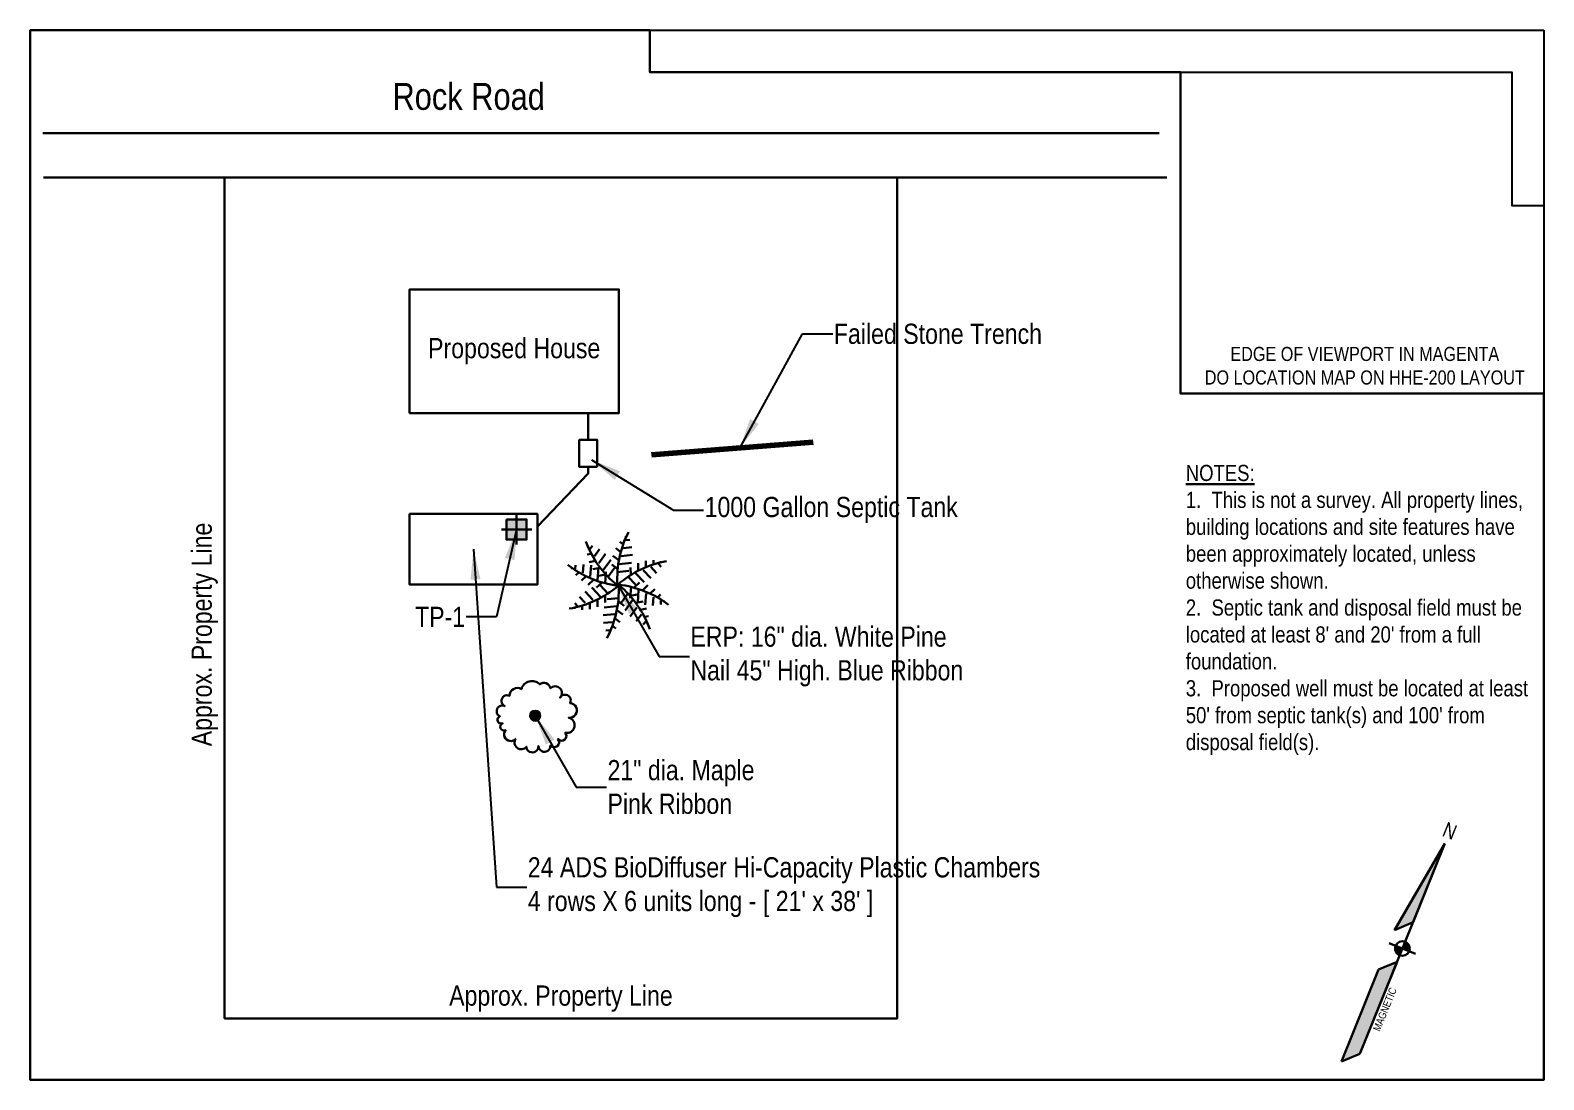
# Model space of a CAD drawing. Extents: x -219 to 964, y -166 to 946.
# Drawn here: x 514 to 964, y 633.5 to 945.5 of the extents above; entities that cross this region are included whole.
import ezdxf
from ezdxf.lldxf.tags import DXFTag

# ---------------------------------------------------------------- set-up
doc = ezdxf.new("R2010")
doc.units = 0
doc.header["$MEASUREMENT"] = 0
doc.layers.get('0').update_dxf_attribs({"lineweight": 30})
doc.layers.add('SEPTICAD', color=7, linetype='Continuous', lineweight=30)
doc.layers.add('SEPTICAD_GUIDES', color=7, linetype='Continuous', plot=False)
doc.styles.add('SEPTICAD', font='ARIALN.TTF')
doc.styles.get("Standard").update_dxf_attribs({"font": 'ARIALN.TTF'})
tags = doc.linetypes.add('DASHED2', pattern=[0.375, 0.25, -0.125]).pattern_tags.tags
tags[6:7] = [DXFTag(74, 4), DXFTag(75, 0), DXFTag(340, '0'), DXFTag(46, 1.0), DXFTag(50, 0.0), DXFTag(44, 0.0), DXFTag(45, 0.0)]
tags[4:5] = [DXFTag(74, 4), DXFTag(75, 0), DXFTag(340, '0'), DXFTag(46, 1.0), DXFTag(50, 0.0), DXFTag(44, 0.0), DXFTag(45, 0.0)]
doc.dimstyles.new('SEPTICAD', dxfattribs={"dimtxt": 2, "dimasz": 3, "dimexe": 0, "dimexo": 0, "dimgap": 0.3, "dimtad": 0, "dimdec": 1, "dimrnd": 0.1, "dimzin": 12, "dimdsep": 46, "dimtxsty": 'SEPTICAD', "dimcen": 0, "dimadec": 0, "dimazin": 0, "dimtfac": 1, "dimtdec": 1, "dimtix": 1, "dimtofl": 0, "dimtmove": 0, "dimatfit": 3, "dimfxl": 0, "dimtolj": 1, "dimtzin": 12, "dimarcsym": 0})

# ---------------------------------------------------------------- blocks, each defined once
blk = doc.blocks.new('PAGE2_GUIDE')
for p, q in [((-37.5, -26), (-37.5, 26)), ((37.5, -26), (-37.5, -26))]:
    blk.add_line(p, q)
for points in [[(-37.5, 26), (37.5, 26)], [(-6.802, 26), (-6.802, 23.922), (35.93, 23.922), (35.93, 17.312), (37.5, 17.312)], [(37.5, 26), (37.5, -26)], [(19.5, 23.922), (19.5, 8), (37.503, 8)]]:
    blk.add_lwpolyline(points)
at = {"color": 6}
blk.add_lwpolyline([(-6.802, 23.922), (-6.802, 26), (-37.5, 26), (-37.5, -26), (37.5, -26), (37.503, 8), (19.5, 8), (19.5, 23.922)], close=True, dxfattribs=at)
at = {"color": 6, "insert": (28.635, 9.375), "char_height": 0.7, "width": 16.45017, "attachment_point": 5, "style": 'SEPTICAD'}
blk.add_mtext('EDGE OF VIEWPORT IN MAGENTA\\PDO LOCATION MAP ON HHE-200 LAYOUT', dxfattribs=at)
blk = doc.blocks.new('COMPASS')
for points in [[(-1.405, 0.703), (-6.325, 0.703), (-5.622, 0), (-0.703, 0)], [(0, 0), (0, 0.36, 0.414214), (-0.36, 0)], [(0, -0.36, 0.414214), (0.36, 0), (0, 0)], [(0.703, 0.703), (1.405, 0), (5.622, 0)]]:
    blk.add_hatch(color=7).paths.add_polyline_path(points)
for p, q in [((-6.325, 0.703), (-1.405, 0.703)), ((-5.622, 0), (-6.325, 0.703)), ((-6.325, 0.703), (-5.622, 0)), ((-6.325, 0.703), (-1.405, 0.703)), ((5.622, 0), (-5.622, 0)), ((-5.622, 0), (-0.703, 0)), ((-1.405, 0.703), (-0.703, 0)), ((-1.405, 0.703), (-0.703, 0)), ((0, 0.703), (0, -0.703)), ((0.703, 0.703), (1.405, 0)), ((5.622, 0), (0.703, 0.703)), ((0.703, 0.703), (1.405, 0)), ((0.703, 0.703), (5.622, 0)), ((1.405, 0), (5.622, 0))]:
    blk.add_line(p, q)
blk.add_circle((0, 0), 0.36)
for start, end in [(90, 180), (270, 360)]:
    blk.add_arc((0, 0), 0.36, start, end)
blk.add_text('N', height=0.75, rotation=270).set_placement((5.912, 0.316))
blk.add_text('MAGNETIC', height=0.375).set_placement((-4.253, -0.507))
blk = doc.blocks.new('TREE_E')
at = {"color": 0, "linetype": 'Continuous', "lineweight": -2}
for p, q in [((0.403, 2.392), (0.359, 2.425)), ((-1.496, 1.909), (-1.55, 1.899)), ((-1.325, 1.554), (-1.53, 1.514)), ((-1.392, 1.78), (-1.273, 1.942)), ((-1.172, 1.434), (-0.922, 1.775)), ((-0.952, 1.088), (-0.619, 1.544)), ((0.135, 1.64), (-0.117, 1.828)), ((0.256, 2.026), (0.088, 2.15)), ((0.27, 1.832), (0.691, 1.878)), ((0.378, 2.228), (0.578, 2.249)), ((-2.274, 0.844), (-2.315, 0.806)), ((-2.118, 0.788), (-2.101, 0.989)), ((-1.749, 0.609), (-1.715, 1.03)), ((-1.121, 1.205), (-1.43, 1.145)), ((-1.381, 0.429), (-1.335, 0.991)), ((-0.882, 0.863), (-1.247, 0.791)), ((-1.013, 0.249), (-0.962, 0.871)), ((-0.733, 0.742), (-0.364, 1.246)), ((-0.513, 0.396), (-0.166, 0.871)), ((-0.011, 0.798), (-0.31, 1.02)), ((0.044, 1.233), (-0.255, 1.455)), ((0.055, 1.041), (0.675, 1.108)), ((0.163, 1.437), (0.724, 1.497)), ((0.626, 0.495), (0.62, 0.867)), ((1.004, 0.717), (0.998, 1.089)), ((1.383, 0.892), (1.378, 1.207)), ((1.618, 0.902), (1.91, 0.596)), ((1.762, 1.032), (1.759, 1.241)), ((1.997, 1.058), (2.135, 0.912)), ((2.142, 1.138), (2.141, 1.193)), ((-1.942, 0.631), (-2.096, 0.489)), ((-1.586, 0.44), (-1.818, 0.227)), ((-1.203, 0.274), (-1.477, 0.021)), ((-0.786, 0.138), (-1.06, -0.114)), ((-0.597, 0.529), (-0.963, 0.458)), ((-0.644, 0.069), (-0.597, 0.655)), ((-0.053, 0.646), (0.532, 0.709)), ((0.48, 0.435), (0.886, 0.011)), ((0.788, -0.129), (1.059, 0.126)), ((0.859, 0.591), (1.29, 0.14)), ((1.238, 0.747), (1.628, 0.339)), ((-1.628, -0.883), (-1.917, -0.574)), ((-1.247, -0.732), (-1.632, -0.319)), ((-0.866, -0.581), (-1.292, -0.125)), ((-1.013, -0.705), (-1.011, -1.077)), ((-0.485, -0.43), (-0.886, 0)), ((-0.632, -0.488), (-0.63, -0.86)), ((0.045, -0.647), (-0.54, -0.703)), ((0.508, -0.402), (0.155, -0.872)), ((0.591, -0.537), (0.957, -0.47)), ((0.645, -0.062), (0.605, -0.648)), ((1.016, -0.237), (0.973, -0.859)), ((1.206, -0.259), (1.477, -0.004)), ((1.386, -0.412), (1.347, -0.975)), ((1.591, -0.421), (1.82, -0.205)), ((1.756, -0.588), (1.727, -1.01)), ((1.949, -0.607), (2.102, -0.464)), ((-2.156, -1.112), (-2.155, -1.168)), ((-2.009, -1.034), (-2.146, -0.887)), ((-1.774, -1.01), (-1.773, -1.219)), ((-1.393, -0.876), (-1.392, -1.191)), ((-0.18, -1.435), (-0.742, -1.489)), ((-0.068, -1.041), (-0.688, -1.1)), ((-0.058, -1.232), (0.238, -1.458)), ((0.002, -0.798), (0.298, -1.024)), ((0.724, -0.751), (0.349, -1.25)), ((0.939, -1.1), (0.601, -1.551)), ((0.871, -0.873), (1.238, -0.806)), ((1.155, -1.448), (0.901, -1.786)), ((1.106, -1.218), (1.416, -1.162)), ((2.127, -0.763), (2.113, -0.964)), ((2.284, -0.817), (2.324, -0.779)), ((-0.292, -1.829), (-0.713, -1.869)), ((-0.405, -2.223), (-0.605, -2.242)), ((-0.28, -2.023), (-0.114, -2.149)), ((-0.155, -1.638), (0.096, -1.829)), ((1.37, -1.797), (1.25, -1.957)), ((1.306, -1.57), (1.512, -1.532)), ((1.473, -1.927), (1.528, -1.917)), ((-0.432, -2.387), (-0.388, -2.42))]:
    blk.add_line(p, q, dxfattribs=at)
blk.add_lwpolyline([(0, 0), (0, 0)], dxfattribs=at)
blk.add_circle((0, 0), 0.0437, dxfattribs=at)
for centre, start, end in [((5.016, 0.325), 152.83372, 183.3327), ((3.138, 3.926), 200.48448, 230.98347), ((0.619, 4.988), 232.04925, 262.66366), ((3.315, -3.778), 100.38251, 130.99052), ((-0.56, -4.995), 52.73174, 83.33975), ((-3.185, -3.888), 19.80198, 50.30097), ((-3.269, 3.817), 279.70001, 310.31442), ((-5.019, -0.265), 332.15122, 2.6502)]:
    blk.add_arc(centre, 5.054, start, end, dxfattribs=at)
blk = doc.blocks.new('TP')
h = blk.add_hatch(color=7)
h.paths.add_polyline_path([(-0.5, -0.5), (0, -0.5), (0, 0), (-0.5, 0)])
h.paths.add_polyline_path([(0, 0), (0.5, 0), (0.5, 0.5), (0, 0.5)])
h = blk.add_hatch(color=254)
h.paths.add_polyline_path([(0.5, -0.5), (0.5, 0), (0, 0), (0, -0.5)])
h.paths.add_polyline_path([(0, 0), (0, 0.5), (-0.5, 0.5), (-0.5, 0)])
blk.add_line((-0.75, 0), (0.75, 0))
for points in [[(-0.5, 0.5), (0.5, 0.5), (0.5, -0.5), (-0.5, -0.5), (-0.5, 0.5)], [(0, 0.75), (0, -0.75)], [(-0.5, -0.5), (0, -0.5), (0, 0), (-0.5, 0), (-0.5, -0.5)]]:
    blk.add_lwpolyline(points)
blk.add_lwpolyline([(-0.5, 0.5), (0.5, 0.5), (0.5, -0.5), (-0.5, -0.5)], close=True)
blk = doc.blocks.new('TREE_D')
at = {"linetype": 'ByBlock'}
blk.add_hatch(color=256, dxfattribs=at).paths.add_polyline_path([(0.25, 0, 1), (-0.25, 0, 1)])
blk.add_lwpolyline([(-0.953, -1.13, 1), (-0.437, -1.537, 1), (0.16, -1.507, 1), (0.756, -1.477, 1), (1.124, -1.159, 1), (1.491, -0.841, 1), (1.662, -0.101, 1), (1.73, 0.629, 1), (1.223, 0.888, 1), (0.753, 1.363, 0.571429), (0.227, 1.555, 0.571429), (-0.682, 1.323, 0.571429), (-1.271, 0.987, 1), (-1.51, 0.48, 1), (-1.748, -0.027, 1), (-1.609, -0.374, 1), (-1.47, -0.722, 1)], format="xyb", close=True)
blk.add_circle((0, 0), 0.25, dxfattribs=at)
blk.add_point((0, 0), dxfattribs=at)
blk.add_point((0, 0))

msp = doc.modelspace()

# ---------------------------------------------------------------- linework, layer by layer
msp.add_line((679.91, 823.71), (679.91, 831.71))
msp.add_lwpolyline([(682.58, 815.71), (677.25, 815.71), (677.25, 823.71), (682.58, 823.71), (682.58, 815.71)], close=True)
msp.add_lwpolyline([(679.91, 815.71), (679.91, 813.71), (664.78, 798.01)])
at = {"layer": 'SEPTICAD', "lineweight": 200}
msp.add_line((698.67, 819.24), (746.8, 823.03), dxfattribs=at)
at = {"layer": 'SEPTICAD'}
for points in [[(517.75, 914.88), (849.71, 914.88)], [(571.78, 901.71), (517.96, 901.71)], [(771.78, 901.71), (851.9, 901.71)], [(626.78, 801.71), (664.78, 801.71), (664.78, 780.71), (626.78, 780.71), (626.78, 801.71)]]:
    msp.add_lwpolyline(points, dxfattribs=at)
at = {"layer": 'SEPTICAD', "linetype": 'DASHED2'}
msp.add_lwpolyline([(571.78, 901.71), (571.78, 901.71), (571.78, 651.71), (771.78, 651.71), (771.78, 901.71)], close=True, dxfattribs=at)
at = {"layer": 'SEPTICAD'}
msp.add_lwpolyline([(626.78, 831.71), (689.01, 831.71), (689.01, 868.48), (626.78, 868.48)], close=True, dxfattribs=at)

# ---------------------------------------------------------------- block references
at = {"layer": 'SEPTICAD', "xscale": 6, "yscale": 6, "zscale": 6}
for name, p in [('TP', (658.6, 797.08)), ('TREE_E', (688.77, 780.54)), ('TREE_D', (664.13, 741.72))]:
    msp.add_blockref(name, p, dxfattribs=at)
at = {"layer": 'SEPTICAD', "xscale": 6, "yscale": 6, "zscale": 6, "rotation": 68}
msp.add_blockref('COMPASS', (922, 672.5), dxfattribs=at)
at = {"layer": 'SEPTICAD_GUIDES', "xscale": 6, "yscale": 6, "zscale": 6}
msp.add_blockref('PAGE2_GUIDE', (739, 789.5), dxfattribs=at)

# ---------------------------------------------------------------- texts
at = {"layer": 'SEPTICAD', "style": 'SEPTICAD'}
for s, insert, char_height, attachment_point in [('Rock Road', (644.36, 921.73), 8, 8), ('Failed Stone Trench', (752.94, 855.22), 6, 4), ('1000 Gallon Septic Tank', (714.52, 802.87), 6, 4), ('TP-1', (643.3, 771.1), 6, 6), ('ERP: 16" dia. White Pine\\PNail 45" High. Blue Ribbon', (710.29, 759.33), 6, 4), ('21" dia. Maple\\PPink Ribbon', (685.64, 720.5), 6, 4), ("24 ADS BioDiffuser Hi-Capacity Plastic Chambers\\P4 rows X 6 units long - [ 21' x 38' ]", (661.93, 690.74), 6, 4), ('Approx. Property Line', (671.79, 653.71), 6, 8)]:
    msp.add_mtext(s, dxfattribs=dict(at, insert=insert, char_height=char_height, attachment_point=attachment_point))
for s, insert, char_height, width, attachment_point in [('Proposed House', (657.89, 850.09), 6, 62.2366, 5), ("\\LNOTES:\\l\\P1.  This is not a survey. All property lines, building locations and site features have been approximately located, unless otherwise shown.\\P2.  Septic tank and disposal field must be located at least 8' and 20' from a full foundation.\\P3.  Proposed well must be located at least 50' from septic tank(s) and 100' from disposal field(s).\\P", (857.59, 730.03), 4.8, 102.1536, 7)]:
    msp.add_mtext(s, dxfattribs=dict(at, insert=insert, char_height=char_height, width=width, attachment_point=attachment_point))
at = {"layer": 'SEPTICAD', "insert": (569.78, 765.87), "char_height": 6, "attachment_point": 8, "rotation": 90, "style": 'SEPTICAD'}
msp.add_mtext('Approx. Property Line', dxfattribs=at)

# ---------------------------------------------------------------- leaders
at = {"layer": 'SEPTICAD', "annotation_type": 0, "has_hookline": 1}
for points, override, hookline_direction, text_width in [([(724.98, 821.31), (743.64, 855.22), (752.64, 855.22)], {"dimtxt": 6, "dimasz": 9, "dimtfill": 0}, 0, 60.86), ([(680.91, 817.81), (705.22, 802.87), (714.22, 802.87)], {"dimtxt": 6, "dimasz": 9, "dimtfill": 0}, 0, 74.55), ([(658.6, 797.08), (652.6, 771.1), (643.6, 771.1)], {"dimtxt": 6, "dimasz": 9}, 1, 13.45), ([(645.78, 791.21), (652.63, 690.74), (661.63, 690.74)], {"dimtxt": 6, "dimasz": 9}, 0, 151.99), ([(688.77, 780.54), (700.99, 759.33), (709.99, 759.33)], {"dimtxt": 6, "dimasz": 9}, 0, 80.17), ([(664.13, 741.72), (676.34, 720.5), (685.34, 720.5)], {"dimtxt": 6, "dimasz": 9}, 0, 43.24)]:
    msp.add_leader(points, dimstyle='SEPTICAD', override=override, dxfattribs=dict(at, hookline_direction=hookline_direction, text_width=text_width))

doc.saveas('drawing.dxf')
